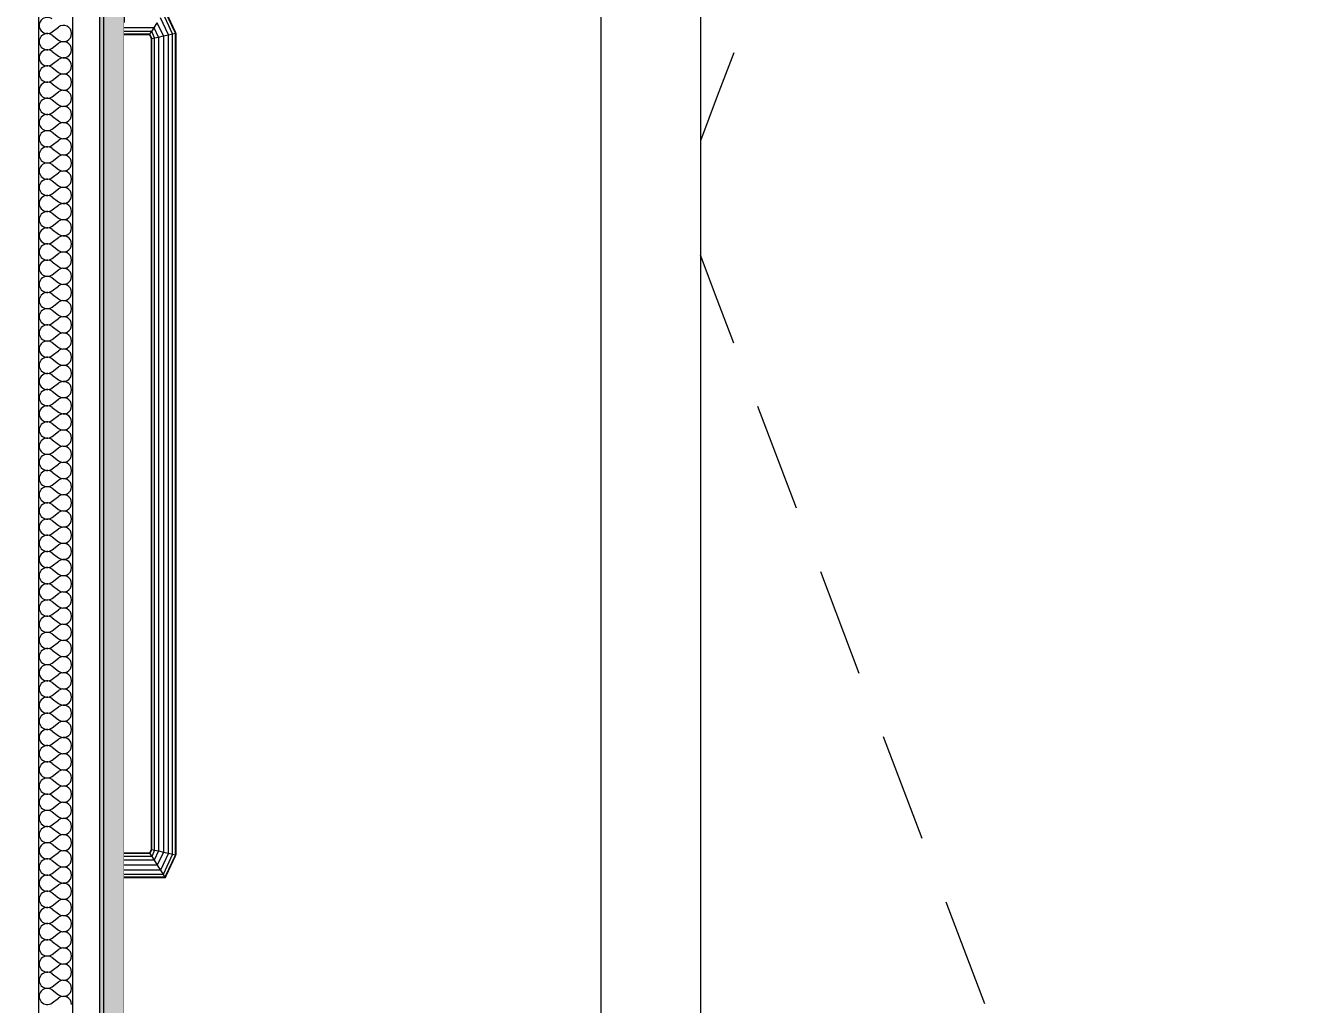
# Model space of a CAD drawing. Header units: millimetres. Extents: x -48147 to 1436659, y -488302 to 18123.
# Drawn here: x 1417453 to 1418390, y -470276 to -469555 of the extents above; entities that cross this region are included whole.
import ezdxf

# ---------------------------------------------------------------- set-up
doc = ezdxf.new("R2010")
doc.units = ezdxf.units.MM
doc.header["$MEASUREMENT"] = 0
doc.linetypes.add('Wipeout_Contour', pattern=[1000, 0, -1000])
for name, color, linetype in [('New_A-25-M_Wall_Int', 7, 'Continuous'), ('New_A-95-D_1_20', 7, 'Continuous'), ('New_ArchiCAD Doors', 7, 'Continuous')]:
    doc.layers.add(name, color=color, linetype=linetype)
for name, color, linetype, lineweight in [('New_A-25-M_Wall_Int_Pen_No__1', 7, 'Continuous', 13), ('New_A-95-D_1_20_Pen_No__1', 7, 'Continuous', 13), ('New_ArchiCAD Doors_Pen_No__93', 8, 'Continuous', 13)]:
    doc.layers.add(name, color=color, linetype=linetype, lineweight=lineweight)
doc.layers.add('New_A-25-M_Wall_Int_Pen_No__107', color=7, linetype='Continuous', lineweight=15, true_color=0xa6a6a6)
doc.layers.add('New_ArchiCAD Doors_Pen_No__63', color=7, linetype='Continuous', lineweight=20, true_color=0x606060)
doc.styles.add('GENERATED_STYLE_1', font='')
doc.styles.get('GENERATED_STYLE_1').set_extended_font_data('Arial')
doc.dimstyles.new('GENERATED_STYLE__4', dxfattribs={"dimtxt": 125, "dimasz": 47.5, "dimexe": 0.18, "dimexo": 50, "dimgap": 0.09, "dimtad": 1, "dimdec": 0, "dimzin": 0, "dimdsep": 46, "dimtxsty": 'GENERATED_STYLE_1', "dimblk": 'ARROWHEAD_2', "dimblk1": 'ARROWHEAD_2', "dimblk2": 'ARROWHEAD_2', "dimcen": 0.09, "dimclrd": 7, "dimclre": 7, "dimclrt": 7, "dimadec": 0, "dimazin": 0, "dimtfac": 1, "dimtdec": 4, "dimtmove": 0, "dimatfit": 3, "dimfxl": 1, "dimtolj": 1, "dimtzin": 0, "dimarcsym": 0})

# ---------------------------------------------------------------- blocks, each defined once
blk = doc.blocks.new('*X32', base_point=(1424163.9, -483032.8))
at = {"layer": 'New_A-25-M_Wall_Int_Pen_No__107', "linetype": 'Continuous'}
for p, q in [((1417472.55, -469560.18), (1417477.31, -469556.61)), ((1417472.55, -469562.56), (1417477.31, -469566.13)), ((1417472.55, -469572.08), (1417477.31, -469568.51)), ((1417472.55, -469574.46), (1417477.31, -469578.04)), ((1417472.55, -469583.99), (1417477.31, -469580.42)), ((1417472.55, -469586.37), (1417477.31, -469589.94)), ((1417472.55, -469595.89), (1417477.31, -469592.32)), ((1417472.55, -469598.27), (1417477.31, -469601.84)), ((1417472.55, -469607.8), (1417477.31, -469604.23)), ((1417472.55, -469610.18), (1417477.31, -469613.75)), ((1417472.55, -469619.7), (1417477.31, -469616.13)), ((1417472.55, -469622.08), (1417477.31, -469625.65)), ((1417472.55, -469631.61), (1417477.31, -469628.04)), ((1417472.55, -469633.99), (1417477.31, -469637.56)), ((1417472.55, -469643.51), (1417477.31, -469639.94)), ((1417472.55, -469645.89), (1417477.31, -469649.46)), ((1417472.55, -469655.42), (1417477.31, -469651.84)), ((1417472.55, -469657.8), (1417477.31, -469661.37)), ((1417472.55, -469667.32), (1417477.31, -469663.75)), ((1417472.55, -469669.7), (1417477.31, -469673.27)), ((1417472.55, -469679.23), (1417477.31, -469675.65)), ((1417472.55, -469681.61), (1417477.31, -469685.18)), ((1417472.55, -469691.13), (1417477.31, -469687.56)), ((1417472.55, -469693.51), (1417477.31, -469697.08)), ((1417472.55, -469703.04), (1417477.31, -469699.46)), ((1417472.55, -469705.42), (1417477.31, -469708.99)), ((1417472.55, -469714.94), (1417477.31, -469711.37)), ((1417472.55, -469717.32), (1417477.31, -469720.89)), ((1417472.55, -469726.84), (1417477.31, -469723.27)), ((1417472.55, -469729.23), (1417477.31, -469732.8)), ((1417472.55, -469738.75), (1417477.31, -469735.18)), ((1417472.55, -469741.13), (1417477.31, -469744.7)), ((1417472.55, -469750.65), (1417477.31, -469747.08)), ((1417472.55, -469753.04), (1417477.31, -469756.61)), ((1417472.55, -469762.56), (1417477.31, -469758.99)), ((1417472.55, -469764.94), (1417477.31, -469768.51)), ((1417472.55, -469774.46), (1417477.31, -469770.89)), ((1417472.55, -469776.84), (1417477.31, -469780.42)), ((1417472.55, -469786.37), (1417477.31, -469782.8)), ((1417472.55, -469788.75), (1417477.31, -469792.32)), ((1417472.55, -469798.27), (1417477.31, -469794.7)), ((1417472.55, -469800.65), (1417477.31, -469804.23)), ((1417472.55, -469810.18), (1417477.31, -469806.61)), ((1417472.55, -469812.56), (1417477.31, -469816.13)), ((1417472.55, -469822.08), (1417477.31, -469818.51)), ((1417472.55, -469824.46), (1417477.31, -469828.04)), ((1417472.55, -469833.99), (1417477.31, -469830.42)), ((1417472.55, -469836.37), (1417477.31, -469839.94)), ((1417472.55, -469845.89), (1417477.31, -469842.32)), ((1417472.55, -469848.27), (1417477.31, -469851.84)), ((1417472.55, -469857.8), (1417477.31, -469854.23)), ((1417472.55, -469860.18), (1417477.31, -469863.75)), ((1417472.55, -469869.7), (1417477.31, -469866.13)), ((1417472.55, -469872.08), (1417477.31, -469875.65)), ((1417472.55, -469881.61), (1417477.31, -469878.04)), ((1417472.55, -469883.99), (1417477.31, -469887.56)), ((1417472.55, -469893.51), (1417477.31, -469889.94)), ((1417472.55, -469895.89), (1417477.31, -469899.46)), ((1417472.55, -469905.42), (1417477.31, -469901.84)), ((1417472.55, -469907.8), (1417477.31, -469911.37)), ((1417472.55, -469917.32), (1417477.31, -469913.75)), ((1417472.55, -469919.7), (1417477.31, -469923.27)), ((1417472.55, -469929.23), (1417477.31, -469925.65)), ((1417472.55, -469931.61), (1417477.31, -469935.18)), ((1417472.55, -469941.13), (1417477.31, -469937.56)), ((1417472.55, -469943.51), (1417477.31, -469947.08)), ((1417472.55, -469953.04), (1417477.31, -469949.46)), ((1417472.55, -469955.42), (1417477.31, -469958.99)), ((1417472.55, -469964.94), (1417477.31, -469961.37)), ((1417472.55, -469967.32), (1417477.31, -469970.89)), ((1417472.55, -469976.84), (1417477.31, -469973.27)), ((1417472.55, -469979.23), (1417477.31, -469982.8)), ((1417472.55, -469988.75), (1417477.31, -469985.18)), ((1417472.55, -469991.13), (1417477.31, -469994.7)), ((1417472.55, -470000.65), (1417477.31, -469997.08)), ((1417472.55, -470003.04), (1417477.31, -470006.61)), ((1417472.55, -470012.56), (1417477.31, -470008.99)), ((1417472.55, -470014.94), (1417477.31, -470018.51)), ((1417472.55, -470024.46), (1417477.31, -470020.89)), ((1417472.55, -470026.84), (1417477.31, -470030.42)), ((1417472.55, -470036.37), (1417477.31, -470032.8)), ((1417472.55, -470038.75), (1417477.31, -470042.32)), ((1417472.55, -470048.27), (1417477.31, -470044.7)), ((1417472.55, -470050.65), (1417477.31, -470054.23)), ((1417472.55, -470060.18), (1417477.31, -470056.61)), ((1417472.55, -470062.56), (1417477.31, -470066.13)), ((1417472.55, -470072.08), (1417477.31, -470068.51)), ((1417472.55, -470074.46), (1417477.31, -470078.04)), ((1417472.55, -470083.99), (1417477.31, -470080.42)), ((1417472.55, -470086.37), (1417477.31, -470089.94)), ((1417472.55, -470095.89), (1417477.31, -470092.32)), ((1417472.55, -470098.27), (1417477.31, -470101.84)), ((1417472.55, -470107.8), (1417477.31, -470104.23)), ((1417472.55, -470110.18), (1417477.31, -470113.75)), ((1417472.55, -470119.7), (1417477.31, -470116.13)), ((1417472.55, -470122.08), (1417477.31, -470125.65)), ((1417472.55, -470131.61), (1417477.31, -470128.04)), ((1417472.55, -470133.99), (1417477.31, -470137.56)), ((1417472.55, -470143.51), (1417477.31, -470139.94)), ((1417472.55, -470145.89), (1417477.31, -470149.46)), ((1417472.55, -470155.42), (1417477.31, -470151.84)), ((1417472.55, -470157.8), (1417477.31, -470161.37)), ((1417472.55, -470167.32), (1417477.31, -470163.75)), ((1417472.55, -470169.7), (1417477.31, -470173.27)), ((1417472.55, -470179.23), (1417477.31, -470175.65)), ((1417472.55, -470181.61), (1417477.31, -470185.18)), ((1417472.55, -470191.13), (1417477.31, -470187.56)), ((1417472.55, -470193.51), (1417477.31, -470197.08)), ((1417472.55, -470203.04), (1417477.31, -470199.46)), ((1417472.55, -470205.42), (1417477.31, -470208.99)), ((1417472.55, -470214.94), (1417477.31, -470211.37)), ((1417472.55, -470217.32), (1417477.31, -470220.89)), ((1417472.55, -470226.84), (1417477.31, -470223.27)), ((1417472.55, -470229.23), (1417477.31, -470232.8)), ((1417472.55, -470238.75), (1417477.31, -470235.18)), ((1417472.55, -470241.13), (1417477.31, -470244.7)), ((1417472.55, -470250.65), (1417477.31, -470247.08)), ((1417472.55, -470253.04), (1417477.31, -470256.61)), ((1417472.55, -470262.56), (1417477.31, -470258.99)), ((1417472.55, -470264.94), (1417477.31, -470268.51)), ((1417472.55, -470274.46), (1417477.31, -470270.89))]:
    blk.add_line(p, q, dxfattribs=at)
for centre, start, end in [((1417468.98, -469555.42), 53.1301, 306.8699), ((1417468.98, -469567.32), 53.1301, 306.8699), ((1417480.88, -469561.37), 0, 126.8699), ((1417480.88, -469561.37), 233.1301, 0), ((1417480.88, -469573.27), 0, 126.8699), ((1417468.98, -469579.23), 53.1301, 306.8699), ((1417480.88, -469573.27), 233.1301, 0), ((1417480.88, -469585.18), 0, 126.8699), ((1417468.98, -469591.13), 53.1301, 306.8699), ((1417480.88, -469585.18), 233.1301, 0), ((1417480.88, -469597.08), 0, 126.8699), ((1417468.98, -469603.04), 53.1301, 306.8699), ((1417480.88, -469597.08), 233.1301, 0), ((1417468.98, -469614.94), 53.1301, 306.8699), ((1417480.88, -469608.99), 0, 126.8699), ((1417480.88, -469608.99), 233.1301, 0), ((1417480.88, -469620.89), 0, 126.8699), ((1417468.98, -469626.84), 53.1301, 306.8699), ((1417480.88, -469620.89), 233.1301, 0), ((1417480.88, -469632.8), 0, 126.8699), ((1417468.98, -469638.75), 53.1301, 306.8699), ((1417480.88, -469632.8), 233.1301, 0), ((1417468.98, -469650.65), 53.1301, 306.8699), ((1417480.88, -469644.7), 0, 126.8699), ((1417480.88, -469644.7), 233.1301, 0), ((1417468.98, -469662.56), 53.1301, 306.8699), ((1417480.88, -469656.61), 0, 126.8699), ((1417480.88, -469656.61), 233.1301, 0), ((1417480.88, -469668.51), 0, 126.8699), ((1417468.98, -469674.46), 53.1301, 306.8699), ((1417480.88, -469668.51), 233.1301, 0), ((1417480.88, -469680.42), 0, 126.8699), ((1417468.98, -469686.37), 53.1301, 306.8699), ((1417480.88, -469680.42), 233.1301, 0), ((1417468.98, -469698.27), 53.1301, 306.8699), ((1417480.88, -469692.32), 0, 126.8699), ((1417480.88, -469692.32), 233.1301, 0), ((1417480.88, -469704.23), 0, 126.8699), ((1417468.98, -469710.18), 53.1301, 306.8699), ((1417480.88, -469704.23), 233.1301, 0), ((1417480.88, -469716.13), 0, 126.8699), ((1417468.98, -469722.08), 53.1301, 306.8699), ((1417480.88, -469716.13), 233.1301, 0), ((1417480.88, -469728.04), 0, 126.8699), ((1417468.98, -469733.99), 53.1301, 306.8699), ((1417480.88, -469728.04), 233.1301, 0), ((1417468.98, -469745.89), 53.1301, 306.8699), ((1417480.88, -469739.94), 0, 126.8699), ((1417480.88, -469739.94), 233.1301, 0), ((1417480.88, -469751.84), 0, 126.8699), ((1417468.98, -469757.8), 53.1301, 306.8699), ((1417480.88, -469751.84), 233.1301, 0), ((1417480.88, -469763.75), 0, 126.8699), ((1417468.98, -469769.7), 53.1301, 306.8699), ((1417480.88, -469763.75), 233.1301, 0), ((1417468.98, -469781.61), 53.1301, 306.8699), ((1417480.88, -469775.65), 0, 126.8699), ((1417480.88, -469775.65), 233.1301, 0), ((1417468.98, -469793.51), 53.1301, 306.8699), ((1417480.88, -469787.56), 0, 126.8699), ((1417480.88, -469787.56), 233.1301, 0), ((1417480.88, -469799.46), 0, 126.8699), ((1417468.98, -469805.42), 53.1301, 306.8699), ((1417480.88, -469799.46), 233.1301, 0), ((1417480.88, -469811.37), 0, 126.8699), ((1417468.98, -469817.32), 53.1301, 306.8699), ((1417480.88, -469811.37), 233.1301, 0), ((1417468.98, -469829.23), 53.1301, 306.8699), ((1417480.88, -469823.27), 0, 126.8699), ((1417480.88, -469823.27), 233.1301, 0), ((1417480.88, -469835.18), 0, 126.8699), ((1417468.98, -469841.13), 53.1301, 306.8699), ((1417480.88, -469835.18), 233.1301, 0), ((1417480.88, -469847.08), 0, 126.8699), ((1417468.98, -469853.04), 53.1301, 306.8699), ((1417480.88, -469847.08), 233.1301, 0), ((1417480.88, -469858.99), 0, 126.8699), ((1417468.98, -469864.94), 53.1301, 306.8699), ((1417480.88, -469858.99), 233.1301, 0), ((1417468.98, -469876.84), 53.1301, 306.8699), ((1417480.88, -469870.89), 0, 126.8699), ((1417480.88, -469870.89), 233.1301, 0), ((1417480.88, -469882.8), 0, 126.8699), ((1417468.98, -469888.75), 53.1301, 306.8699), ((1417480.88, -469882.8), 233.1301, 0), ((1417480.88, -469894.7), 0, 126.8699), ((1417468.98, -469900.65), 53.1301, 306.8699), ((1417480.88, -469894.7), 233.1301, 0), ((1417468.98, -469912.56), 53.1301, 306.8699), ((1417480.88, -469906.61), 0, 126.8699), ((1417480.88, -469906.61), 233.1301, 0), ((1417468.98, -469924.46), 53.1301, 306.8699), ((1417480.88, -469918.51), 0, 126.8699), ((1417480.88, -469918.51), 233.1301, 0), ((1417480.88, -469930.42), 0, 126.8699), ((1417468.98, -469936.37), 53.1301, 306.8699), ((1417480.88, -469930.42), 233.1301, 0), ((1417480.88, -469942.32), 0, 126.8699), ((1417468.98, -469948.27), 53.1301, 306.8699), ((1417480.88, -469942.32), 233.1301, 0), ((1417468.98, -469960.18), 53.1301, 306.8699), ((1417480.88, -469954.23), 0, 126.8699), ((1417480.88, -469954.23), 233.1301, 0), ((1417480.88, -469966.13), 0, 126.8699), ((1417468.98, -469972.08), 53.1301, 306.8699), ((1417480.88, -469966.13), 233.1301, 0), ((1417480.88, -469978.04), 0, 126.8699), ((1417468.98, -469983.99), 53.1301, 306.8699), ((1417480.88, -469978.04), 233.1301, 0), ((1417480.88, -469989.94), 0, 126.8699), ((1417468.98, -469995.89), 53.1301, 306.8699), ((1417480.88, -469989.94), 233.1301, 0), ((1417468.98, -470007.8), 53.1301, 306.8699), ((1417480.88, -470001.84), 0, 126.8699), ((1417480.88, -470001.84), 233.1301, 0), ((1417480.88, -470013.75), 0, 126.8699), ((1417468.98, -470019.7), 53.1301, 306.8699), ((1417480.88, -470013.75), 233.1301, 0), ((1417480.88, -470025.65), 0, 126.8699), ((1417468.98, -470031.61), 53.1301, 306.8699), ((1417480.88, -470025.65), 233.1301, 0), ((1417468.98, -470043.51), 53.1301, 306.8699), ((1417480.88, -470037.56), 0, 126.8699), ((1417480.88, -470037.56), 233.1301, 0), ((1417468.98, -470055.42), 53.1301, 306.8699), ((1417480.88, -470049.46), 0, 126.8699), ((1417480.88, -470049.46), 233.1301, 0), ((1417480.88, -470061.37), 0, 126.8699), ((1417468.98, -470067.32), 53.1301, 306.8699), ((1417480.88, -470061.37), 233.1301, 0), ((1417480.88, -470073.27), 0, 126.8699), ((1417468.98, -470079.23), 53.1301, 306.8699), ((1417480.88, -470073.27), 233.1301, 0), ((1417468.98, -470091.13), 53.1301, 306.8699), ((1417480.88, -470085.18), 0, 126.8699), ((1417480.88, -470085.18), 233.1301, 0), ((1417480.88, -470097.08), 0, 126.8699), ((1417468.98, -470103.04), 53.1301, 306.8699), ((1417480.88, -470097.08), 233.1301, 0), ((1417480.88, -470108.99), 0, 126.8699), ((1417468.98, -470114.94), 53.1301, 306.8699), ((1417480.88, -470108.99), 233.1301, 0), ((1417480.88, -470120.89), 0, 126.8699), ((1417468.98, -470126.84), 53.1301, 306.8699), ((1417480.88, -470120.89), 233.1301, 0), ((1417468.98, -470138.75), 53.1301, 306.8699), ((1417480.88, -470132.8), 0, 126.8699), ((1417480.88, -470132.8), 233.1301, 0), ((1417480.88, -470144.7), 0, 126.8699), ((1417468.98, -470150.65), 53.1301, 306.8699), ((1417480.88, -470144.7), 233.1301, 0), ((1417480.88, -470156.61), 0, 126.8699), ((1417468.98, -470162.56), 53.1301, 306.8699), ((1417480.88, -470156.61), 233.1301, 0), ((1417480.88, -470168.51), 0, 126.8699), ((1417468.98, -470174.46), 53.1301, 306.8699), ((1417480.88, -470168.51), 233.1301, 0), ((1417468.98, -470186.37), 53.1301, 306.8699), ((1417480.88, -470180.42), 0, 126.8699), ((1417480.88, -470180.42), 233.1301, 0), ((1417480.88, -470192.32), 0, 126.8699), ((1417468.98, -470198.27), 53.1301, 306.8699), ((1417480.88, -470192.32), 233.1301, 0), ((1417480.88, -470204.23), 0, 126.8699), ((1417468.98, -470210.18), 53.1301, 306.8699), ((1417480.88, -470204.23), 233.1301, 0), ((1417468.98, -470222.08), 53.1301, 306.8699), ((1417480.88, -470216.13), 0, 126.8699), ((1417480.88, -470216.13), 233.1301, 0), ((1417468.98, -470233.99), 53.1301, 306.8699), ((1417480.88, -470228.04), 0, 126.8699), ((1417480.88, -470228.04), 233.1301, 0), ((1417480.88, -470239.94), 0, 126.8699), ((1417468.98, -470245.89), 53.1301, 306.8699), ((1417480.88, -470239.94), 233.1301, 0), ((1417480.88, -470251.84), 0, 126.8699), ((1417468.98, -470257.8), 53.1301, 306.8699), ((1417480.88, -470251.84), 233.1301, 0), ((1417468.98, -470269.7), 53.1301, 306.8699), ((1417480.88, -470263.75), 0, 126.8699), ((1417480.88, -470263.75), 233.1301, 0), ((1417480.88, -470275.65), 0, 126.8699)]:
    blk.add_arc(centre, 5.95, start, end, dxfattribs=at)
blk = doc.blocks.new('Section Elem_11_2', base_point=(1424163.9, -483032.8))
at = {"layer": 'New_A-25-M_Wall_Int_Pen_No__107', "linetype": 'Continuous', "lineweight": 0, "true_color": 0x535353}
blk.add_hatch(color=251, dxfattribs=at).paths.add_polyline_path([(1417510.43, -466936.53), (1417507.43, -466936.53), (1417507.43, -470882.8), (1417510.43, -470882.8), (1417510.43, -467882.8), (1417510.43, -467857.8)])
at = {"layer": 'New_A-25-M_Wall_Int_Pen_No__107', "linetype": 'Continuous'}
blk.add_hatch(color=256, dxfattribs=at).paths.add_polyline_path([(1417510.43, -467882.8), (1417510.43, -470882.8), (1417525.43, -470882.8), (1417525.43, -467882.8)])
at = {"layer": 'New_A-25-M_Wall_Int_Pen_No__1', "linetype": 'Continuous'}
blk.add_line((1417525.43, -467882.8), (1417525.43, -470882.8), dxfattribs=at)
at = {"color": 254, "linetype": 'Wipeout_Contour', "lineweight": 0, "ltscale": 5972173.791506235}
blk.add_wipeout([(1417507.43, -466936.53), (1417487.43, -466936.53), (1417487.43, -470882.8), (1417507.43, -470882.8)], dxfattribs=at).dxf.layer = 'New_A-25-M_Wall_Int'
at = {"layer": 'New_A-25-M_Wall_Int_Pen_No__1', "linetype": 'Continuous'}
for p, q in [((1417507.43, -466936.53), (1417507.43, -470882.8)), ((1417510.43, -467882.8), (1417510.43, -470882.8))]:
    blk.add_line(p, q, dxfattribs=at)
at = {"color": 254, "linetype": 'Wipeout_Contour', "lineweight": 0, "ltscale": 5972088.345447611}
blk.add_wipeout([(1417487.43, -466936.53), (1417462.43, -466936.53), (1417462.43, -470882.8), (1417487.43, -470882.8)], dxfattribs=at).dxf.layer = 'New_A-25-M_Wall_Int'
at = {"layer": 'New_A-25-M_Wall_Int_Pen_No__1', "linetype": 'Continuous'}
blk.add_line((1417487.43, -466936.53), (1417487.43, -470882.8), dxfattribs=at)
at = {"layer": 'New_A-25-M_Wall_Int'}
blk.add_blockref('*X32', (1424163.9, -483032.8), dxfattribs=at)
at = {"color": 254, "linetype": 'Wipeout_Contour', "lineweight": 0, "ltscale": 5972004.798301485}
blk.add_wipeout([(1417462.43, -466936.53), (1417443.43, -466936.53), (1417443.43, -470882.8), (1417462.43, -470882.8)], dxfattribs=at).dxf.layer = 'New_A-25-M_Wall_Int'
at = {"layer": 'New_A-25-M_Wall_Int_Pen_No__1', "linetype": 'Continuous'}
blk.add_line((1417462.43, -466936.53), (1417462.43, -470882.8), dxfattribs=at)
blk = doc.blocks.new('Section Elem_197_2', base_point=(1424163.9, -483032.8))
at = {"color": 254, "linetype": 'Wipeout_Contour', "lineweight": 0, "ltscale": 5973933.953276027}
blk.add_wipeout([(1417525.43, -470182.8), (1417556.08, -470182.8), (1417555.57, -470182.01), (1417525.43, -470182.01)], dxfattribs=at).dxf.layer = 'New_ArchiCAD Doors'
at = {"color": 254, "linetype": 'Wipeout_Contour', "lineweight": 0, "ltscale": 5973923.953610508}
blk.add_wipeout([(1417525.43, -470179.89), (1417554.23, -470179.89), (1417552.24, -470176.77), (1417525.43, -470176.77)], dxfattribs=at).dxf.layer = 'New_ArchiCAD Doors'
at = {"color": 254, "linetype": 'Wipeout_Contour', "lineweight": 0, "ltscale": 5973930.392894858}
blk.add_wipeout([(1417525.43, -470182.01), (1417555.57, -470182.01), (1417554.23, -470179.89), (1417525.43, -470179.89)], dxfattribs=at).dxf.layer = 'New_ArchiCAD Doors'
at = {"color": 254, "linetype": 'Wipeout_Contour', "lineweight": 0, "ltscale": 5973990.37167284}
blk.add_wipeout([(1417555.57, -470182.01), (1417563.3, -470165.44), (1417561.18, -470164.97), (1417554.23, -470179.89)], dxfattribs=at).dxf.layer = 'New_ArchiCAD Doors'
at = {"color": 254, "linetype": 'Wipeout_Contour', "lineweight": 0, "ltscale": 5973995.976150481}
blk.add_wipeout([(1417556.08, -470182.8), (1417564.09, -470165.61), (1417563.3, -470165.44), (1417555.57, -470182.01)], dxfattribs=at).dxf.layer = 'New_ArchiCAD Doors'
at = {"color": 254, "linetype": 'Wipeout_Contour', "lineweight": 0, "ltscale": 5973915.6167642}
blk.add_wipeout([(1417549.91, -470173.12), (1417525.43, -470173.12), (1417525.43, -470176.77), (1417552.24, -470176.77)], dxfattribs=at).dxf.layer = 'New_ArchiCAD Doors'
at = {"color": 254, "linetype": 'Wipeout_Contour', "lineweight": 0, "ltscale": 5973980.24411899}
blk.add_wipeout([(1417558.07, -470164.27), (1417552.24, -470176.77), (1417554.23, -470179.89), (1417561.18, -470164.97)], dxfattribs=at).dxf.layer = 'New_ArchiCAD Doors'
at = {"layer": 'New_ArchiCAD Doors_Pen_No__93', "linetype": 'Continuous'}
for p, q in [((1417555.57, -470182.01), (1417525.43, -470182.01)), ((1417556.08, -470182.8), (1417525.43, -470182.8)), ((1417555.57, -470182.01), (1417556.08, -470182.8))]:
    blk.add_line(p, q, dxfattribs=at)
at = {"color": 254, "linetype": 'Wipeout_Contour', "lineweight": 0, "ltscale": 5973967.140927558}
blk.add_wipeout([(1417549.91, -470173.12), (1417552.24, -470176.77), (1417558.07, -470164.27), (1417554.42, -470163.47)], dxfattribs=at).dxf.layer = 'New_ArchiCAD Doors'
at = {"layer": 'New_ArchiCAD Doors_Pen_No__93', "linetype": 'Continuous'}
for q in [(1417525.43, -470179.89), (1417555.57, -470182.01)]:
    blk.add_line((1417554.23, -470179.89), q, dxfattribs=at)
at = {"color": 254, "linetype": 'Wipeout_Contour', "lineweight": 0, "ltscale": 5973614.399250971}
blk.add_wipeout([(1417561.18, -470164.97), (1417563.3, -470165.44), (1417563.3, -469561.16), (1417561.18, -469561.63)], dxfattribs=at).dxf.layer = 'New_ArchiCAD Doors'
at = {"color": 254, "linetype": 'Wipeout_Contour', "lineweight": 0, "ltscale": 5973892.642883087}
blk.add_wipeout([(1417544.52, -470164.66), (1417525.43, -470164.66), (1417525.43, -470166.64), (1417545.78, -470166.64)], dxfattribs=at).dxf.layer = 'New_ArchiCAD Doors'
at = {"color": 254, "linetype": 'Wipeout_Contour', "lineweight": 0, "ltscale": 5973619.916768425}
blk.add_wipeout([(1417564.09, -470165.61), (1417564.09, -469560.98), (1417563.3, -469561.16), (1417563.3, -470165.44)], dxfattribs=at).dxf.layer = 'New_ArchiCAD Doors'
at = {"color": 254, "linetype": 'Wipeout_Contour', "lineweight": 0, "ltscale": 5973931.115060721}
blk.add_wipeout([(1417545.78, -470166.64), (1417547.94, -470162.03), (1417545.95, -470161.59), (1417544.52, -470164.66)], dxfattribs=at).dxf.layer = 'New_ArchiCAD Doors'
at = {"color": 254, "linetype": 'Wipeout_Contour', "lineweight": 0, "ltscale": 5973953.060350896}
blk.add_wipeout([(1417547.61, -470169.5), (1417549.91, -470173.12), (1417554.42, -470163.47), (1417550.8, -470162.66)], dxfattribs=at).dxf.layer = 'New_ArchiCAD Doors'
at = {"color": 254, "linetype": 'Wipeout_Contour', "lineweight": 0, "ltscale": 5973889.103310953}
blk.add_wipeout([(1417543.97, -470163.8), (1417525.43, -470163.8), (1417525.43, -470164.66), (1417544.52, -470164.66)], dxfattribs=at).dxf.layer = 'New_ArchiCAD Doors'
at = {"color": 254, "linetype": 'Wipeout_Contour', "lineweight": 0, "ltscale": 5973906.650786918}
blk.add_wipeout([(1417547.61, -470169.5), (1417525.43, -470169.5), (1417525.43, -470173.12), (1417549.91, -470173.12)], dxfattribs=at).dxf.layer = 'New_ArchiCAD Doors'
at = {"layer": 'New_ArchiCAD Doors_Pen_No__93', "linetype": 'Continuous'}
for q in [(1417525.43, -470176.77), (1417554.23, -470179.89)]:
    blk.add_line((1417552.24, -470176.77), q, dxfattribs=at)
at = {"color": 254, "linetype": 'Wipeout_Contour', "lineweight": 0, "ltscale": 5973925.587071115}
blk.add_wipeout([(1417543.97, -470163.8), (1417544.52, -470164.66), (1417545.95, -470161.59), (1417545.09, -470161.4)], dxfattribs=at).dxf.layer = 'New_ArchiCAD Doors'
at = {"color": 254, "linetype": 'Wipeout_Contour', "lineweight": 0, "ltscale": 5973550.914638205}
blk.add_wipeout([(1417545.95, -470161.59), (1417545.95, -469565), (1417545.09, -469565.19), (1417545.09, -470161.4)], dxfattribs=at).dxf.layer = 'New_ArchiCAD Doors'
at = {"color": 254, "linetype": 'Wipeout_Contour', "lineweight": 0, "ltscale": 5973898.638629724}
blk.add_wipeout([(1417545.78, -470166.64), (1417525.43, -470166.64), (1417525.43, -470169.5), (1417547.61, -470169.5)], dxfattribs=at).dxf.layer = 'New_ArchiCAD Doors'
at = {"color": 254, "linetype": 'Wipeout_Contour', "lineweight": 0, "ltscale": 5973556.310331062}
blk.add_wipeout([(1417547.94, -470162.03), (1417547.94, -469564.56), (1417545.95, -469565), (1417545.95, -470161.59)], dxfattribs=at).dxf.layer = 'New_ArchiCAD Doors'
at = {"color": 254, "linetype": 'Wipeout_Contour', "lineweight": 0, "ltscale": 5973171.700804971}
blk.add_wipeout([(1417543.97, -469562.79), (1417545.09, -469565.19), (1417545.95, -469565), (1417544.52, -469561.93)], dxfattribs=at).dxf.layer = 'New_ArchiCAD Doors'
at = {"color": 254, "linetype": 'Wipeout_Contour', "lineweight": 0, "ltscale": 5973940.500112215}
blk.add_wipeout([(1417547.61, -470169.5), (1417550.8, -470162.66), (1417547.94, -470162.03), (1417545.78, -470166.64)], dxfattribs=at).dxf.layer = 'New_ArchiCAD Doors'
at = {"layer": 'New_ArchiCAD Doors_Pen_No__93', "linetype": 'Continuous'}
for p, q in [((1417547.61, -470169.5), (1417525.43, -470169.5)), ((1417547.61, -470169.5), (1417549.91, -470173.12)), ((1417549.91, -470173.12), (1417525.43, -470173.12)), ((1417549.91, -470173.12), (1417552.24, -470176.77))]:
    blk.add_line(p, q, dxfattribs=at)
at = {"color": 254, "linetype": 'Wipeout_Contour', "lineweight": 0, "ltscale": 5973131.640819171}
blk.add_wipeout([(1417525.43, -469562.79), (1417543.97, -469562.79), (1417544.52, -469561.93), (1417525.43, -469561.93)], dxfattribs=at).dxf.layer = 'New_ArchiCAD Doors'
at = {"color": 254, "linetype": 'Wipeout_Contour', "lineweight": 0, "ltscale": 5973131.603811004}
blk.add_wipeout([(1417525.43, -469561.93), (1417544.52, -469561.93), (1417545.78, -469559.95), (1417525.43, -469559.95)], dxfattribs=at).dxf.layer = 'New_ArchiCAD Doors'
at = {"color": 254, "linetype": 'Wipeout_Contour', "lineweight": 0, "ltscale": 5973565.503094416}
blk.add_wipeout([(1417550.8, -470162.66), (1417550.8, -469563.93), (1417547.94, -469564.56), (1417547.94, -470162.03)], dxfattribs=at).dxf.layer = 'New_ArchiCAD Doors'
at = {"layer": 'New_ArchiCAD Doors_Pen_No__93', "linetype": 'Continuous'}
for p, q in [((1417545.09, -470161.4), (1417543.97, -470163.8)), ((1417545.95, -470161.59), (1417544.52, -470164.66)), ((1417545.09, -470161.4), (1417545.95, -470161.59)), ((1417543.97, -470163.8), (1417525.43, -470163.8)), ((1417544.52, -470164.66), (1417525.43, -470164.66)), ((1417545.78, -470166.64), (1417525.43, -470166.64)), ((1417543.97, -470163.8), (1417544.52, -470164.66)), ((1417544.52, -470164.66), (1417545.78, -470166.64))]:
    blk.add_line(p, q, dxfattribs=at)
at = {"color": 254, "linetype": 'Wipeout_Contour', "lineweight": 0, "ltscale": 5973175.107385763}
blk.add_wipeout([(1417545.95, -469565), (1417547.94, -469564.56), (1417545.78, -469559.95), (1417544.52, -469561.93)], dxfattribs=at).dxf.layer = 'New_ArchiCAD Doors'
at = {"color": 254, "linetype": 'Wipeout_Contour', "lineweight": 0, "ltscale": 5973591.610693969}
blk.add_wipeout([(1417558.07, -470164.27), (1417558.07, -469562.32), (1417554.42, -469563.13), (1417554.42, -470163.47)], dxfattribs=at).dxf.layer = 'New_ArchiCAD Doors'
at = {"color": 254, "linetype": 'Wipeout_Contour', "lineweight": 0, "ltscale": 5973577.809010678}
blk.add_wipeout([(1417554.42, -469563.13), (1417550.8, -469563.93), (1417550.8, -470162.66), (1417554.42, -470163.47)], dxfattribs=at).dxf.layer = 'New_ArchiCAD Doors'
at = {"layer": 'New_ArchiCAD Doors_Pen_No__93', "linetype": 'Continuous'}
for p, q in [((1417547.94, -470162.03), (1417545.78, -470166.64)), ((1417545.95, -470161.59), (1417547.94, -470162.03)), ((1417547.94, -470162.03), (1417550.8, -470162.66)), ((1417545.78, -470166.64), (1417547.61, -470169.5)), ((1417550.8, -470162.66), (1417547.61, -470169.5))]:
    blk.add_line(p, q, dxfattribs=at)
at = {"color": 254, "linetype": 'Wipeout_Contour', "lineweight": 0, "ltscale": 5973180.766317653}
blk.add_wipeout([(1417550.8, -469563.93), (1417547.61, -469557.09), (1417545.78, -469559.95), (1417547.94, -469564.56)], dxfattribs=at).dxf.layer = 'New_ArchiCAD Doors'
at = {"color": 254, "linetype": 'Wipeout_Contour', "lineweight": 0, "ltscale": 5973604.459478517}
blk.add_wipeout([(1417561.18, -469561.63), (1417558.07, -469562.32), (1417558.07, -470164.27), (1417561.18, -470164.97)], dxfattribs=at).dxf.layer = 'New_ArchiCAD Doors'
at = {"layer": 'New_ArchiCAD Doors_Pen_No__93', "linetype": 'Continuous'}
for p, q in [((1417554.42, -470163.47), (1417549.91, -470173.12)), ((1417550.8, -470162.66), (1417554.42, -470163.47)), ((1417558.07, -470164.27), (1417552.24, -470176.77)), ((1417561.18, -470164.97), (1417554.23, -470179.89)), ((1417554.42, -470163.47), (1417558.07, -470164.27)), ((1417563.3, -470165.44), (1417555.57, -470182.01)), ((1417564.09, -470165.61), (1417556.08, -470182.8)), ((1417558.07, -470164.27), (1417561.18, -470164.97)), ((1417561.18, -470164.97), (1417563.3, -470165.44)), ((1417563.3, -470165.44), (1417564.09, -470165.61))]:
    blk.add_line(p, q, dxfattribs=at)
at = {"color": 254, "linetype": 'Wipeout_Contour', "lineweight": 0, "ltscale": 5973188.326935079}
blk.add_wipeout([(1417547.61, -469557.09), (1417550.8, -469563.93), (1417554.42, -469563.13), (1417549.91, -469553.47)], dxfattribs=at).dxf.layer = 'New_ArchiCAD Doors'
at = {"layer": 'New_ArchiCAD Doors_Pen_No__93', "linetype": 'Continuous'}
blk.add_line((1417545.09, -470161.4), (1417545.09, -469565.19), dxfattribs=at)
at = {"color": 254, "linetype": 'Wipeout_Contour', "lineweight": 0, "ltscale": 5973196.784980912}
blk.add_wipeout([(1417552.24, -469549.82), (1417549.91, -469553.47), (1417554.42, -469563.13), (1417558.07, -469562.32)], dxfattribs=at).dxf.layer = 'New_ArchiCAD Doors'
at = {"layer": 'New_ArchiCAD Doors_Pen_No__93', "linetype": 'Continuous'}
for p in [(1417545.09, -469565.19), (1417545.95, -470161.59)]:
    blk.add_line(p, (1417545.95, -469565), dxfattribs=at)
at = {"color": 254, "linetype": 'Wipeout_Contour', "lineweight": 0, "ltscale": 5973204.650257243}
blk.add_wipeout([(1417552.24, -469549.82), (1417558.07, -469562.32), (1417561.18, -469561.63), (1417554.23, -469546.7)], dxfattribs=at).dxf.layer = 'New_ArchiCAD Doors'
at = {"color": 254, "linetype": 'Wipeout_Contour', "lineweight": 0, "ltscale": 5973131.506028833}
blk.add_wipeout([(1417525.43, -469559.95), (1417545.78, -469559.95), (1417547.61, -469557.09), (1417525.43, -469557.09)], dxfattribs=at).dxf.layer = 'New_ArchiCAD Doors'
at = {"layer": 'New_ArchiCAD Doors_Pen_No__93', "linetype": 'Continuous'}
for p, q in [((1417544.52, -469561.93), (1417525.43, -469561.93)), ((1417543.97, -469562.79), (1417525.43, -469562.79)), ((1417543.97, -469562.79), (1417544.52, -469561.93)), ((1417545.09, -469565.19), (1417543.97, -469562.79)), ((1417545.95, -469565), (1417544.52, -469561.93)), ((1417545.95, -469565), (1417547.94, -469564.56)), ((1417547.94, -470162.03), (1417547.94, -469564.56))]:
    blk.add_line(p, q, dxfattribs=at)
at = {"color": 254, "linetype": 'Wipeout_Contour', "lineweight": 0, "ltscale": 5973131.361050999}
blk.add_wipeout([(1417525.43, -469557.09), (1417547.61, -469557.09), (1417549.91, -469553.47), (1417525.43, -469553.47)], dxfattribs=at).dxf.layer = 'New_ArchiCAD Doors'
at = {"layer": 'New_ArchiCAD Doors_Pen_No__93', "linetype": 'Continuous'}
for p, q in [((1417547.61, -469557.09), (1417525.43, -469557.09)), ((1417545.78, -469559.95), (1417525.43, -469559.95)), ((1417544.52, -469561.93), (1417545.78, -469559.95)), ((1417545.78, -469559.95), (1417547.61, -469557.09)), ((1417547.94, -469564.56), (1417545.78, -469559.95))]:
    blk.add_line(p, q, dxfattribs=at)
at = {"color": 254, "linetype": 'Wipeout_Contour', "lineweight": 0, "ltscale": 5973210.71697255}
blk.add_wipeout([(1417561.18, -469561.63), (1417563.3, -469561.16), (1417555.57, -469544.59), (1417554.23, -469546.7)], dxfattribs=at).dxf.layer = 'New_ArchiCAD Doors'
at = {"layer": 'New_ArchiCAD Doors_Pen_No__93', "linetype": 'Continuous'}
for p, q in [((1417547.61, -469557.09), (1417549.91, -469553.47)), ((1417550.8, -469563.93), (1417547.61, -469557.09)), ((1417547.94, -469564.56), (1417550.8, -469563.93)), ((1417550.8, -469563.93), (1417550.8, -470162.66))]:
    blk.add_line(p, q, dxfattribs=at)
at = {"color": 254, "linetype": 'Wipeout_Contour', "lineweight": 0, "ltscale": 5973214.049325105}
blk.add_wipeout([(1417564.09, -469560.98), (1417556.08, -469543.8), (1417555.57, -469544.59), (1417563.3, -469561.16)], dxfattribs=at).dxf.layer = 'New_ArchiCAD Doors'
at = {"layer": 'New_ArchiCAD Doors_Pen_No__93', "linetype": 'Continuous'}
for p, q in [((1417564.09, -469560.98), (1417556.08, -469543.8)), ((1417554.42, -469563.13), (1417549.91, -469553.47)), ((1417558.07, -469562.32), (1417552.24, -469549.82)), ((1417561.18, -469561.63), (1417554.23, -469546.7)), ((1417563.3, -469561.16), (1417555.57, -469544.59)), ((1417550.8, -469563.93), (1417554.42, -469563.13)), ((1417554.42, -469563.13), (1417558.07, -469562.32)), ((1417554.42, -469563.13), (1417554.42, -470163.47)), ((1417558.07, -469562.32), (1417561.18, -469561.63)), ((1417558.07, -470164.27), (1417558.07, -469562.32)), ((1417561.18, -469561.63), (1417563.3, -469561.16)), ((1417561.18, -470164.97), (1417561.18, -469561.63)), ((1417563.3, -469561.16), (1417564.09, -469560.98)), ((1417563.3, -470165.44), (1417563.3, -469561.16)), ((1417564.09, -470165.61), (1417564.09, -469560.98))]:
    blk.add_line(p, q, dxfattribs=at)
blk = doc.blocks.new('Section Elem_211_2', base_point=(1424163.9, -483032.8))
at = {"color": 254, "linetype": 'Wipeout_Contour', "lineweight": 0, "ltscale": 43317279.84506462}
blk.add_wipeout([(1417539.3, -467451.1), (1417525.43, -467451.1), (1417525.43, -467857.8), (1419569.83, -467857.8), (1419569.83, -467882.8), (1417525.43, -467882.8), (1417525.43, -469543.8), (1417556.08, -469543.8), (1417564.09, -469560.98), (1417564.09, -470165.61), (1417556.08, -470182.8), (1417525.43, -470182.8), (1417525.43, -470882.8), (1417876.51, -470882.8), (1417876.51, -468424.8), (1419386.51, -468424.8), (1419386.51, -470882.8), (1419575.99, -470882.8), (1419575.99, -467245.41), (1417525.43, -467245.41), (1417525.43, -467282.8), (1419550.3, -467282.8), (1419550.3, -467300), (1419550.3, -467477.77), (1419550.3, -467480), (1419550.3, -467489.6), (1417539.3, -467489.6), (1417539.3, -467480), (1417539.3, -467477.77)], dxfattribs=at).dxf.layer = 'New_A-25-M_Wall_Int'
at = {"color": 254, "linetype": 'Wipeout_Contour', "lineweight": 0, "ltscale": 8960283.623940598}
blk.add_wipeout([(1417525.43, -470163.8), (1417543.97, -470163.8), (1417545.09, -470161.4), (1417545.09, -469565.19), (1417543.97, -469562.79), (1417525.43, -469562.79)], dxfattribs=at).dxf.layer = 'New_A-25-M_Wall_Int'
blk = doc.blocks.new('Section Elem_212_2', base_point=(1424163.9, -483032.8))
at = {"color": 254, "linetype": 'Wipeout_Contour', "lineweight": 0, "ltscale": 5974730.187438249}
blk.add_wipeout([(1417876.51, -468497.8), (1417876.51, -470882.8), (1417949.51, -470882.8), (1417949.51, -468497.8)], dxfattribs=at).dxf.layer = 'New_ArchiCAD Doors'
at = {"layer": 'New_ArchiCAD Doors_Pen_No__63', "linetype": 'Continuous'}
blk.add_line((1417876.51, -470882.8), (1417876.51, -468497.8), dxfattribs=at)
at = {"color": 254, "linetype": 'Wipeout_Contour', "lineweight": 0, "ltscale": 5975704.156947235}
blk.add_wipeout([(1418389.51, -468497.8), (1417949.51, -468497.8), (1417949.51, -470882.8), (1418389.51, -470882.8)], dxfattribs=at).dxf.layer = 'New_ArchiCAD Doors'
at = {"layer": 'New_ArchiCAD Doors_Pen_No__63', "linetype": 'Continuous'}
for p, q in [((1417949.51, -468497.8), (1417949.51, -470882.8)), ((1417974.05, -469575.55), (1417961.91, -469607.51)), ((1417961.91, -469607.51), (1417949.51, -469640.17)), ((1417961.91, -469757.08), (1417949.51, -469724.42)), ((1417974.05, -469789.04), (1417961.91, -469757.08)), ((1418020.21, -469910.57), (1417991.81, -469835.78)), ((1418066.38, -470032.1), (1418037.97, -469957.31)), ((1418112.54, -470153.63), (1418084.13, -470078.84)), ((1418158.7, -470275.16), (1418130.29, -470200.37))]:
    blk.add_line(p, q, dxfattribs=at)
blk = doc.blocks.new('*D527', base_point=(1424163.9, -483032.8))
at = {"layer": 'New_A-95-D_1_20_Pen_No__1', "linetype": 'Continuous'}
for p, q in [((1414179.05, -467264.75), (1414241.55, -467300.84)), ((1414257.17, -467282.8), (1414163.42, -467282.8)), ((1414210.3, -470882.8), (1414210.3, -467282.8)), ((1414179.05, -470864.75), (1414241.55, -470900.84)), ((1414257.17, -470882.8), (1414163.42, -470882.8)), ((1414210.3, -470907.8), (1414210.3, -470882.8))]:
    blk.add_line(p, q, dxfattribs=at)
at = {"layer": 'New_A-95-D_1_20_Pen_No__1', "insert": (1414185.3, -469297.29), "char_height": 125, "attachment_point": 7, "rotation": 90, "style": 'GENERATED_STYLE_1'}
blk.add_mtext('\\A1;{\\fArial|b0|i0|c0|p34;3,600}', dxfattribs=at)
blk = doc.blocks.new('ARROWHEAD_2')
at = {"color": 0, "linetype": 'Continuous', "lineweight": 0}
for p, q in [((-0.378, -0.655), (0.378, 0.655)), ((0, 0), (-1, 0))]:
    blk.add_line(p, q, dxfattribs=at)

msp = doc.modelspace()

# ---------------------------------------------------------------- block references
at = {"layer": 'New_A-25-M_Wall_Int'}
msp.add_blockref('Section Elem_11_2', (1424163.9, -483032.8), dxfattribs=at)

# ---------------------------------------------------------------- next in the draw order: block references
at = {"layer": 'New_ArchiCAD Doors'}
msp.add_blockref('Section Elem_197_2', (1424163.9, -483032.8), dxfattribs=at)

# ---------------------------------------------------------------- next in the draw order: block references
at = {"layer": 'New_A-25-M_Wall_Int'}
msp.add_blockref('Section Elem_211_2', (1424163.9, -483032.8), dxfattribs=at)

# ---------------------------------------------------------------- next in the draw order: block references
at = {"layer": 'New_ArchiCAD Doors'}
msp.add_blockref('Section Elem_212_2', (1424163.9, -483032.8), dxfattribs=at)

# ---------------------------------------------------------------- next in the draw order: dimensions: what is measured, and where the dimension line sits
at = {"layer": 'New_A-95-D_1_20', "linetype": 'Continuous'}
dim = msp.add_linear_dim(base=(1414210.3, -467282.8), p1=(1421900.96, -470882.8), p2=(1414203.34, -467282.8), angle=90, dimstyle='GENERATED_STYLE__4', dxfattribs=at)
dim.commit()
dim.dimension.update_dxf_attribs({"geometry": '*D527', "text_midpoint": (1414122.8, -469060.15), "dimtype": 160, "text_rotation": 90})

doc.saveas('drawing.dxf')
